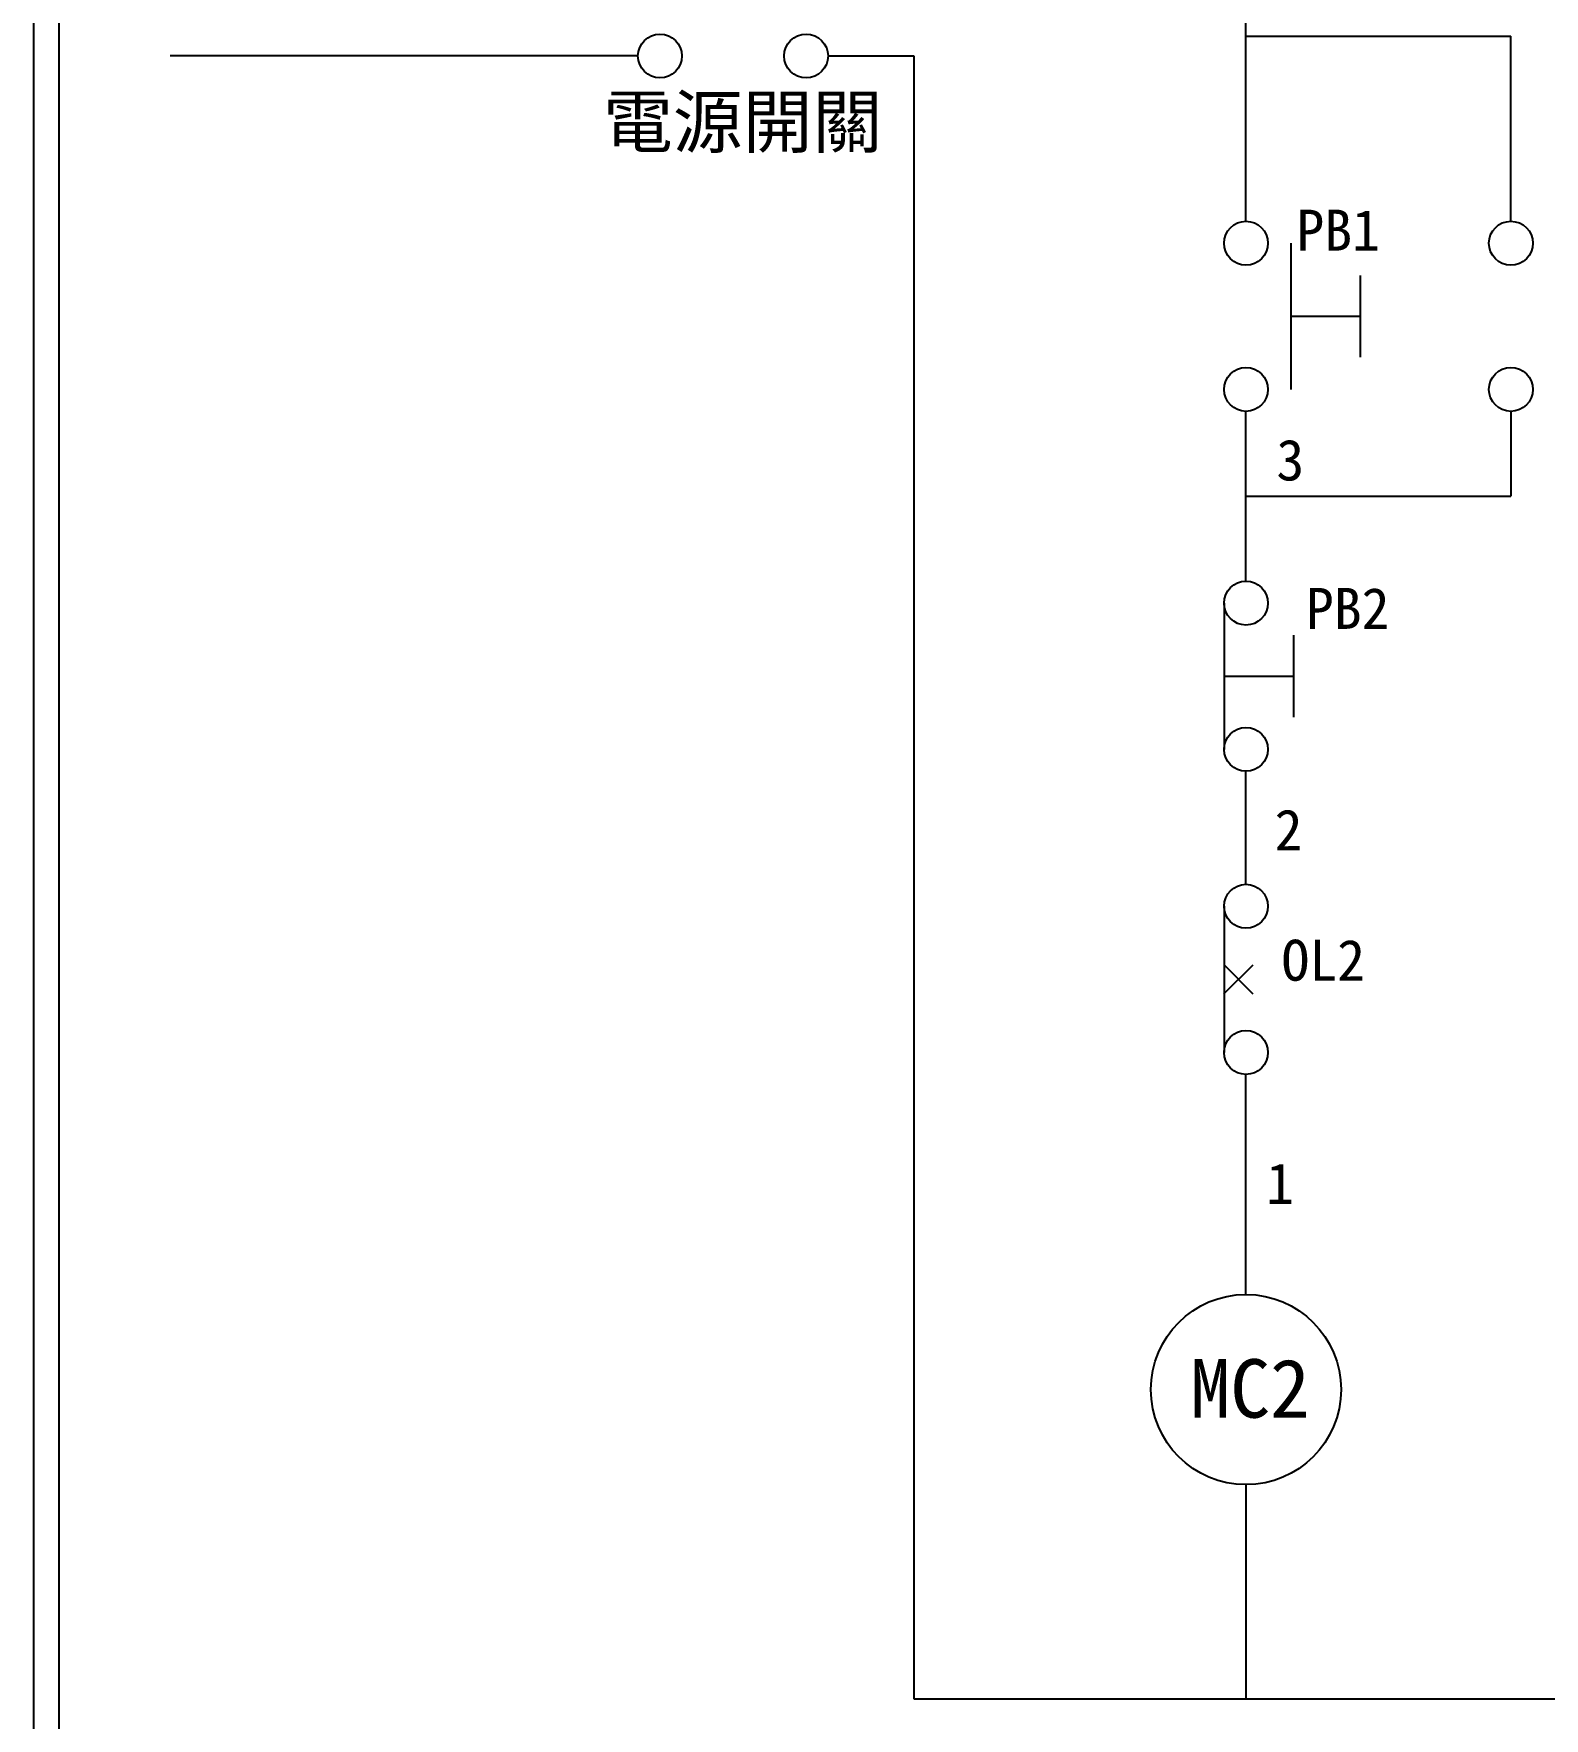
# Model space of a CAD drawing. Extents: x 10 to 297, y 3 to 207.
# Drawn here: x 10 to 83.8, y 48 to 130.2 of the extents above; entities that cross this region are included whole.
import ezdxf
from ezdxf.enums import TextEntityAlignment as Align

# ---------------------------------------------------------------- set-up
doc = ezdxf.new("R2010")
doc.units = 0
doc.layers.get('0').update_dxf_attribs({"linetype": 'CONTINUOUS'})
for name, color, linetype in [('7', 7, 'CONTINUOUS'), ('圖框層', 7, 'CONTINUOUS'), ('標尺寸層', 3, 'CONTINUOUS')]:
    doc.layers.add(name, color=color, linetype=linetype)
doc.styles.add('CNS', font='romanc.shx', dxfattribs={"bigfont": 'chineset.shx'})
doc.styles.add('STSL', font='kaiu.ttf')

msp = doc.modelspace()

# ---------------------------------------------------------------- linework, layer by layer
for p, q in [((69.199, 103.477), (69.199, 111.768)), ((69.199, 88.679), (69.199, 94.195)), ((69.199, 72.557), (69.199, 79.397)), ((69.199, 68.653), (69.199, 72.557)), ((69.199, 59.372), (69.199, 48.908)), ((52.985, 48.908), (291.465, 48.908))]:
    msp.add_line(p, q)
msp.add_circle((69.199, 64.012), 4.641)
at = {"layer": '7'}
for p, q in [((71.395, 119.979), (71.395, 112.839)), ((68.128, 102.406), (68.128, 95.266)), ((68.128, 87.608), (68.128, 80.468))]:
    msp.add_line(p, q, dxfattribs=at)
for centre in [(40.581, 129.12), (47.721, 129.12), (69.199, 119.979), (82.134, 119.979), (69.199, 112.839), (82.134, 112.839), (69.199, 102.406), (69.199, 95.266), (69.199, 87.608), (69.199, 80.468)]:
    msp.add_circle(centre, 1.071, dxfattribs=at)
at = {"layer": '圖框層', "color": 7}
for p, q in [((10, 3), (10, 206.969)), ((11.25, 4.25), (11.25, 205.719))]:
    msp.add_line(p, q, dxfattribs=at)
at = {"layer": '標尺寸層', "color": 7}
for p, q in [((69.199, 121.05), (69.199, 139.12)), ((69.199, 130.085), (82.134, 130.085)), ((82.134, 121.05), (82.134, 130.085)), ((39.51, 129.12), (16.664, 129.12)), ((48.792, 129.12), (52.985, 129.12)), ((52.985, 129.12), (52.985, 48.908)), ((74.779, 118.409), (74.779, 114.409)), ((71.395, 116.409), (74.779, 116.409)), ((82.134, 111.768), (82.134, 107.622)), ((69.199, 107.622), (82.134, 107.622)), ((71.512, 100.836), (71.512, 96.836)), ((68.128, 98.836), (71.512, 98.836)), ((68.118, 83.336), (69.543, 84.74)), ((68.128, 84.75), (69.532, 83.326))]:
    msp.add_line(p, q, dxfattribs=at)

# ---------------------------------------------------------------- texts
at = {"color": 7}
msp.add_text('MC2', height=2.8559, dxfattribs=at).set_placement((69.402, 64.068), align=Align.MIDDLE_CENTER)
at = {"layer": '圖框層', "color": 4, "style": 'STSL'}
for s, p in [('PB1', (71.661, 119.615)), ('3', (70.684, 108.393)), ('PB2', (72.125, 101.15)), ('2', (70.598, 90.334)), ('OL2', (70.933, 83.972)), ('1', (70.185, 73.072))]:
    msp.add_text(s, height=2, dxfattribs=at).set_placement(p)
at = {"layer": '標尺寸層', "color": 7, "insert": (37.801, 127.155), "char_height": 2.5, "width": 14.08469, "attachment_point": 1, "style": 'CNS'}
msp.add_mtext('{\\fDFKai-SB|b0|i0|c136|p65;電源開關}', dxfattribs=at)

doc.saveas('drawing.dxf')
